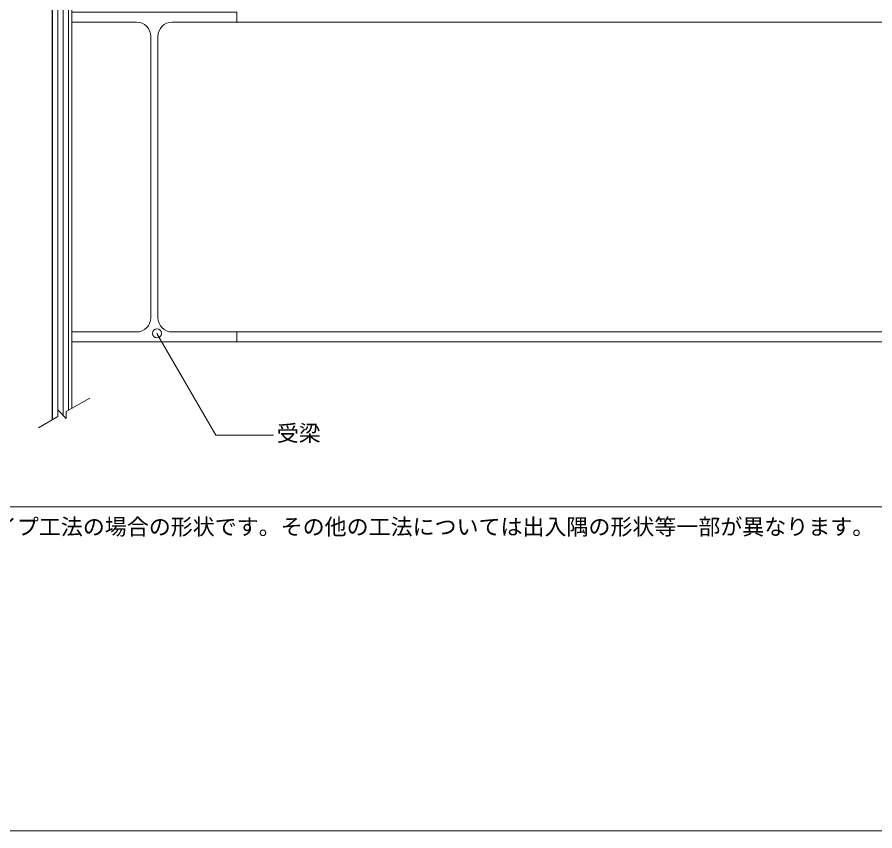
# Model space of a CAD drawing. Units: millimetres, scale not verified. Extents: x -1380 to 1380, y -955 to 955.
# Drawn here: x -600 to 180, y -955 to -215 of the extents above; entities that cross this region are included whole.
import ezdxf
from ezdxf.enums import TextEntityAlignment as Align

# ---------------------------------------------------------------- set-up
doc = ezdxf.new("R2010")
doc.units = ezdxf.units.MM
doc.header["$LTSCALE"] = 3
for name, color, linetype, lineweight in [('0-0_0', 7, 'Continuous', 18), ('0-2_MOJI', 7, 'Continuous', 18), ('0-3_HATCH', 9, 'Continuous', 18), ('0-6_TEKKOTU', 7, 'Continuous', 18), ('0-9_bo-do', 3, 'Continuous', 18), ('0-B_WAKU', 7, 'Continuous', 18)]:
    doc.layers.add(name, color=color, linetype=linetype, lineweight=lineweight)
doc.styles.add('ＭＳ ゴシック', font='')
doc.styles.get('ＭＳ ゴシック').set_extended_font_data('MS Gothic')

msp = doc.modelspace()

# ---------------------------------------------------------------- linework, layer by layer
at = {"layer": '0-0_0'}
msp.add_lwpolyline([(-900.043, -660.029), (899.957, -660.029), (899.957, 539.971), (-900.043, 539.971)], close=True, dxfattribs=at)
at = {"layer": '0-2_MOJI'}
for points in [[(-366.678, -594.921), (-419.183, -594.921), (-472.671, -502.276)], [(-580.514, -588.152), (-562.963, -578.019), (-562.963, -571.841), (-555.129, -579.675), (-555.129, -573.496), (-533.85, -561.211)]]:
    msp.add_lwpolyline(points, dxfattribs=at)
msp.add_circle((-472.671, -502.276), 4, dxfattribs=at)
at = {"layer": '0-3_HATCH'}
for p, q in [((-567.557, -580.671), (-567.557, 139.971)), ((-562.794, -572.009), (-562.794, 139.971)), ((-558.032, -576.772), (-558.032, 139.971)), ((-553.269, -572.422), (-553.269, 139.971))]:
    msp.add_line(p, q, dxfattribs=at)
at = {"layer": '0-6_TEKKOTU'}
for p, q in [((-400.046, -219.029), (899.957, -219.029)), ((-478.296, -488.029), (-478.296, -232.029)), ((-471.796, -232.029), (-471.796, -488.029)), ((-458.796, -501.029), (-400.046, -501.029)), ((-400.046, -501.029), (899.957, -501.029)), ((-400.046, -510.029), (899.957, -510.029))]:
    msp.add_line(p, q, dxfattribs=at)
for points in [[(-491.296, -219.029), (-550.046, -219.029), (-550.046, -210.029), (-400.046, -210.029), (-400.046, -219.029), (-458.796, -219.029)], [(-400.046, -501.029), (-400.046, -510.029), (-550.046, -510.029), (-550.046, -501.029), (-491.296, -501.029)]]:
    msp.add_lwpolyline(points, dxfattribs=at)
for centre, start, end in [((-491.296, -232.029), 0, 90), ((-458.796, -232.029), 90, 180), ((-491.296, -488.029), 270, 0), ((-458.796, -488.029), 180, 270)]:
    msp.add_arc(centre, 13, start, end, dxfattribs=at)
at = {"layer": '0-9_bo-do'}
msp.add_lwpolyline([(-550.046, -570.561), (-550.046, 139.971), (-568.046, 139.971), (-568.046, -580.954)], dxfattribs=at)
at = {"layer": '0-B_WAKU'}
msp.add_lwpolyline([(-1380.043, -955.029), (1379.957, -955.029), (1379.957, 954.971), (-1380.043, 954.971)], close=True, dxfattribs=at)

# ---------------------------------------------------------------- texts
at = {"layer": '0-2_MOJI', "style": 'ＭＳ ゴシック'}
for s, p in [('受梁', (-363.678, -604.921)), ('※こちらの図は熱工法とストライプ工法の場合の形状です。その他の工法については出入隅の形状等一部が異なります。', (-900.043, -690.029))]:
    msp.add_text(s, height=14.66, dxfattribs=at).set_placement(p, align=Align.BOTTOM_LEFT)

doc.saveas('drawing.dxf')
